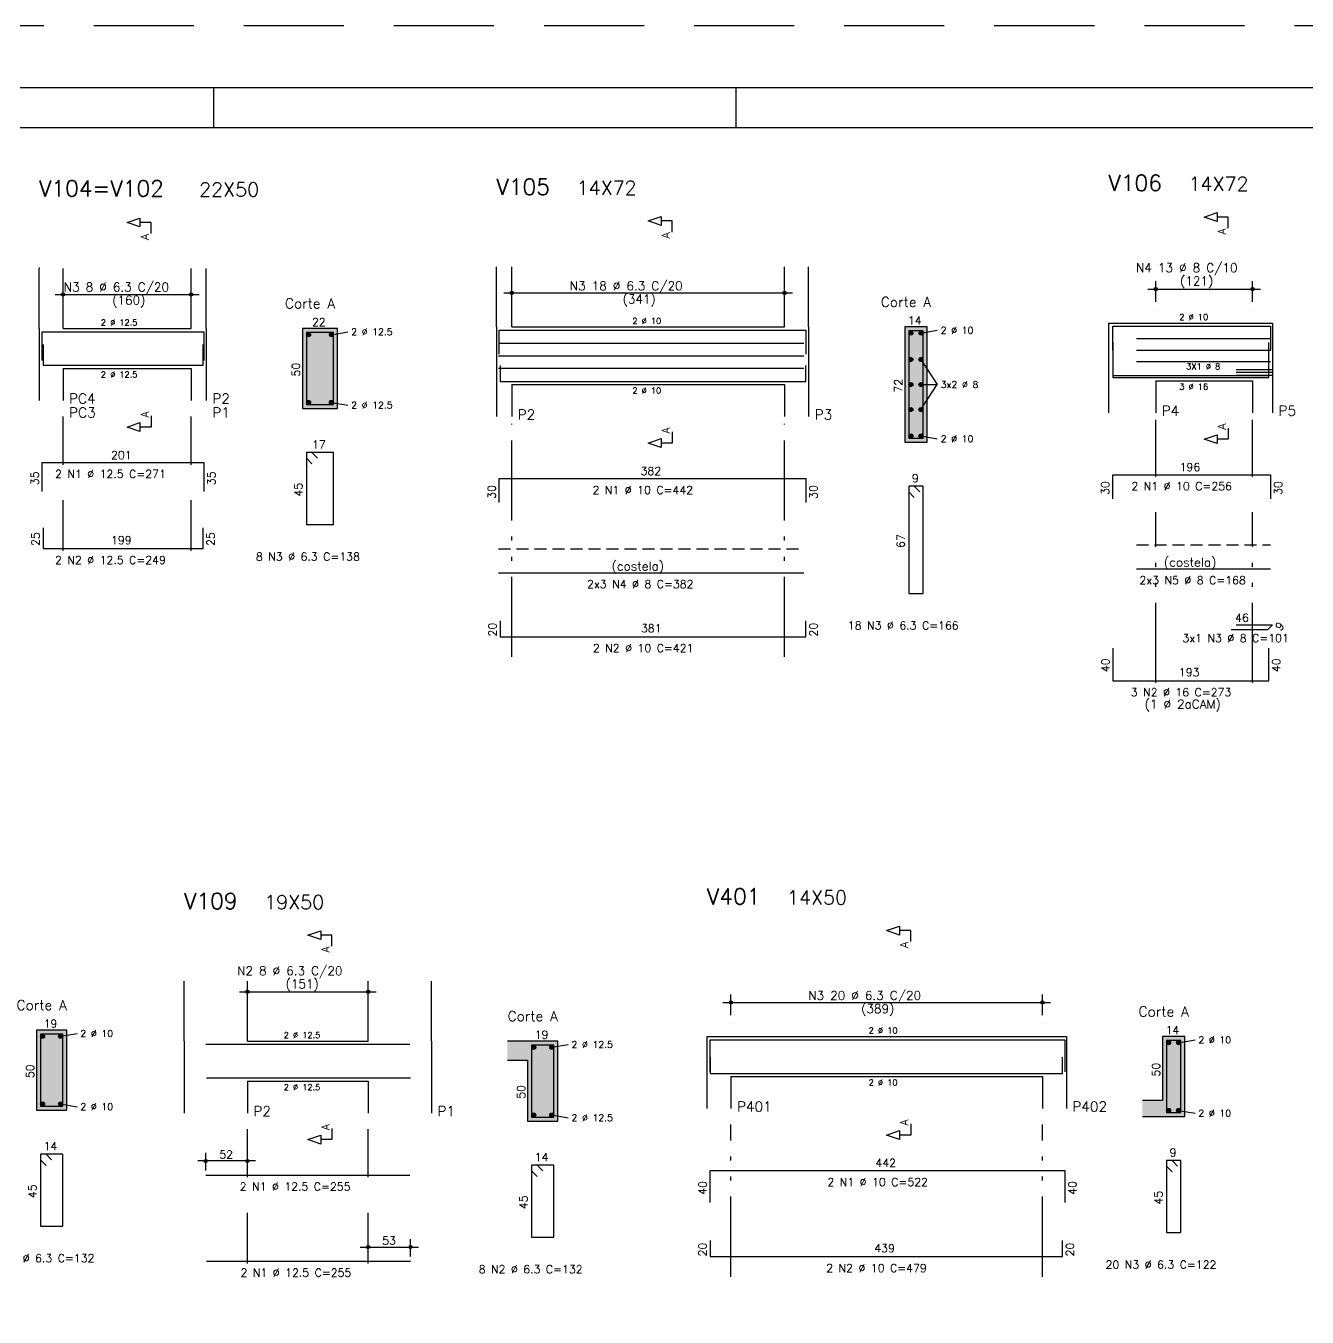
# Model space of a CAD drawing. Extents: x -1.9 to 86, y -1.2 to 61.3.
# Drawn here: x 29.35 to 61.37, y 29.04 to 61.31 of the extents above; entities that cross this region are included whole.
import ezdxf

# ---------------------------------------------------------------- set-up
doc = ezdxf.new("R2010")
doc.units = 0
doc.header["$MEASUREMENT"] = 0
for name, pattern in [('ESTILO_TQS_0001', [0.45, 0.3, -0.15]), ('ESTILO_TQS_0004', [3.3, 2, -0.4, 0.05, -0.4, 0.05, -0.4]), ('HIDDEN', [0.375, 0.25, -0.125])]:
    doc.linetypes.add(name, pattern=pattern)
doc.layers.get('0').update_dxf_attribs({"linetype": 'CONTINUOUS'})
doc.layers.get('Defpoints').update_dxf_attribs({"linetype": 'CONTINUOUS'})
for name, color, linetype in [('ARQ_FOLHA', 7, 'CONTINUOUS'), ('PENA_01', 1, 'CONTINUOUS'), ('PENA_02', 2, 'CONTINUOUS'), ('PENA_03', 3, 'CONTINUOUS'), ('PENA_04', 4, 'CONTINUOUS'), ('PENA_05', 5, 'CONTINUOUS'), ('PENA_06', 6, 'CONTINUOUS'), ('PENA_10', 253, 'CONTINUOUS')]:
    doc.layers.add(name, color=color, linetype=linetype)
doc.styles.get("Standard").update_dxf_attribs({"font": 'ROMANS.SHX'})

# ---------------------------------------------------------------- blocks, each defined once
blk = doc.blocks.new('FOLHA A1 - 841 X 594')
at = {"layer": 'ARQ_FOLHA', "color": 1}
for p, q in [((-500.5, 584), (-500.5, 594)), ((-370, 584), (-370, 594))]:
    blk.add_line(p, q, dxfattribs=at)
for points in [[(-841, 0), (0, 0), (0, 594), (-841, 594)], [(-816, 10), (-10, 10), (-10, 584), (-816, 584)]]:
    blk.add_lwpolyline(points, close=True, dxfattribs=at)
at = {"layer": 'Defpoints', "color": 8, "linetype": 'HIDDEN', "ltscale": 100}
blk.add_lwpolyline([(-860.5, 609.5), (-860.5, -15.5), (19.5, -15.5), (19.5, 609.5)], close=True, dxfattribs=at)
blk = doc.blocks.new('*U23')
blk.add_blockref('FOLHA A1 - 841 X 594', (0, 0))

msp = doc.modelspace()

# ---------------------------------------------------------------- linework, layer by layer
at = {"layer": 'PENA_01', "linetype": 'Continuous'}
for p, q in [((57.583, 54.41), (57.583, 54.93)), ((60.003, 54.41), (60.003, 54.93)), ((30.082, 54.594), (33.682, 54.594)), ((30.282, 54.274), (30.282, 54.794)), ((33.482, 54.274), (33.482, 54.794)), ((41.292, 54.633), (48.512, 54.633)), ((41.492, 54.313), (41.492, 54.833)), ((48.312, 54.313), (48.312, 54.833)), ((57.383, 54.73), (60.203, 54.73)), ((36.987, 53.589), (37.397, 53.659)), ((51.717, 53.628), (52.127, 53.698)), ((51.717, 52.969), (52.127, 52.343)), ((51.717, 51.718), (52.127, 52.343)), ((51.717, 52.343), (52.127, 52.343)), ((36.987, 51.899), (37.397, 51.829)), ((51.717, 51.058), (52.127, 50.988)), ((34.687, 37.173), (38.107, 37.173)), ((34.887, 36.47), (34.887, 37.373)), ((37.907, 36.47), (37.907, 37.373)), ((46.971, 36.585), (46.971, 37.105)), ((54.751, 36.585), (54.751, 37.105)), ((46.771, 36.905), (54.951, 36.905)), ((30.222, 36.061), (30.632, 36.131)), ((42.492, 35.785), (42.902, 35.855)), ((58.156, 35.9), (58.566, 35.97)), ((30.222, 34.371), (30.632, 34.301)), ((58.156, 34.21), (58.566, 34.14)), ((42.492, 34.095), (42.902, 34.025)), ((35.087, 32.945), (33.647, 32.945)), ((37.707, 30.795), (39.167, 30.795))]:
    msp.add_line(p, q, dxfattribs=at)
at = {"layer": 'PENA_01', "linetype": 'ESTILO_TQS_0004'}
for p, q in [((30.282, 50.341), (30.282, 51.544)), ((33.482, 50.341), (33.482, 51.544)), ((41.492, 45.543), (41.492, 51.363)), ((48.312, 45.543), (48.312, 51.363)), ((57.583, 50.037), (57.583, 51.46)), ((60.003, 50.037), (60.003, 51.46)), ((30.282, 48.191), (30.282, 49.457)), ((33.482, 48.191), (33.482, 49.457)), ((57.583, 44.887), (57.583, 49.153)), ((60.003, 44.887), (60.003, 49.153)), ((34.887, 32.537), (34.887, 33.74)), ((37.907, 32.537), (37.907, 33.74)), ((46.971, 30.055), (46.971, 33.855)), ((54.751, 30.055), (54.751, 33.855)), ((34.887, 30.387), (34.887, 31.653)), ((37.907, 30.387), (37.907, 31.653))]:
    msp.add_line(p, q, dxfattribs=at)
at = {"layer": 'PENA_02', "linetype": 'Continuous'}
for centre, radius in [((30.282, 54.594), 0.0416), ((30.282, 54.594), 0.0208), ((33.482, 54.594), 0.0416), ((33.482, 54.594), 0.0208), ((41.492, 54.633), 0.0416), ((41.492, 54.633), 0.0208), ((48.312, 54.633), 0.0416), ((48.312, 54.633), 0.0208), ((57.583, 54.73), 0.0416), ((57.583, 54.73), 0.0208), ((60.003, 54.73), 0.0416), ((60.003, 54.73), 0.0208), ((34.887, 37.173), 0.0416), ((34.887, 37.173), 0.0208), ((37.907, 37.173), 0.0416), ((37.907, 37.173), 0.0208), ((46.971, 36.905), 0.0416), ((46.971, 36.905), 0.0208), ((54.751, 36.905), 0.0416), ((54.751, 36.905), 0.0208), ((33.847, 32.945), 0.04), ((33.847, 32.945), 0.02), ((34.887, 32.945), 0.04), ((34.887, 32.945), 0.02), ((37.907, 30.795), 0.04), ((37.907, 30.795), 0.02), ((38.967, 30.795), 0.04), ((38.967, 30.795), 0.02)]:
    msp.add_circle(centre, radius, dxfattribs=at)
at = {"layer": 'PENA_03', "linetype": 'Continuous'}
for p, q in [((29.682, 53.744), (29.682, 55.244)), ((30.282, 53.744), (30.282, 55.244)), ((33.482, 53.744), (33.482, 55.244)), ((33.862, 53.744), (33.862, 55.244)), ((41.112, 53.783), (41.112, 55.283)), ((41.492, 53.783), (41.492, 55.283)), ((48.312, 53.783), (48.312, 55.283)), ((48.912, 53.783), (48.912, 55.283)), ((57.583, 54.21), (57.583, 54.21)), ((60.003, 54.21), (60.003, 54.21)), ((30.282, 54.074), (30.282, 54.074)), ((33.482, 54.074), (33.482, 54.074)), ((41.492, 54.113), (41.492, 54.113)), ((48.312, 54.113), (48.312, 54.113)), ((56.403, 53.88), (56.403, 52.44)), ((56.403, 53.88), (57.583, 53.88)), ((57.583, 53.88), (60.003, 53.88)), ((60.003, 53.88), (60.503, 53.88)), ((60.503, 53.88), (60.503, 52.44)), ((29.682, 53.744), (29.682, 52.744)), ((30.282, 53.744), (33.482, 53.744)), ((33.862, 53.744), (33.862, 52.744)), ((37.142, 53.744), (36.262, 53.744)), ((36.262, 53.744), (36.262, 51.744)), ((37.142, 51.744), (37.142, 53.744)), ((41.112, 53.783), (41.112, 52.343)), ((41.492, 53.783), (48.312, 53.783)), ((48.912, 53.783), (48.912, 52.343)), ((51.872, 53.783), (51.312, 53.783)), ((51.312, 53.783), (51.312, 50.903)), ((51.872, 50.903), (51.872, 53.783)), ((29.682, 52.744), (29.682, 51.944)), ((30.282, 52.744), (33.482, 52.744)), ((30.282, 52.744), (30.282, 51.944)), ((33.482, 52.744), (33.482, 51.944)), ((33.862, 52.744), (33.862, 51.944)), ((41.112, 52.343), (41.112, 51.543)), ((41.492, 52.343), (48.312, 52.343)), ((41.492, 52.343), (41.492, 51.543)), ((48.312, 52.343), (48.312, 51.543)), ((48.912, 52.343), (48.912, 51.543)), ((56.403, 52.44), (56.403, 51.64)), ((57.583, 52.44), (60.003, 52.44)), ((57.583, 52.44), (57.583, 51.64)), ((60.003, 52.44), (60.003, 51.64)), ((60.503, 52.44), (60.503, 51.64)), ((36.262, 51.744), (37.142, 51.744)), ((51.312, 50.903), (51.872, 50.903)), ((33.307, 35.94), (33.307, 37.44)), ((34.887, 35.94), (34.887, 37.44)), ((37.907, 35.94), (37.907, 37.44)), ((39.487, 35.94), (39.487, 37.44)), ((30.377, 36.216), (29.617, 36.216)), ((29.617, 36.216), (29.617, 34.216)), ((30.377, 34.216), (30.377, 36.216)), ((34.887, 36.27), (34.887, 36.27)), ((37.907, 36.27), (37.907, 36.27)), ((46.971, 36.385), (46.971, 36.385)), ((54.751, 36.385), (54.751, 36.385)), ((33.307, 35.94), (33.307, 34.94)), ((34.887, 35.94), (37.907, 35.94)), ((39.487, 35.94), (39.487, 34.94)), ((42.647, 35.94), (41.387, 35.94)), ((42.647, 33.94), (42.647, 35.94)), ((46.371, 36.055), (46.371, 35.055)), ((46.371, 36.055), (46.971, 36.055)), ((46.971, 36.055), (54.751, 36.055)), ((54.751, 36.055), (55.351, 36.055)), ((55.351, 36.055), (55.351, 35.055)), ((58.311, 36.055), (57.751, 36.055)), ((57.751, 36.055), (57.751, 34.455)), ((58.311, 34.055), (58.311, 36.055)), ((41.387, 35.46), (41.887, 35.46)), ((41.887, 35.46), (41.887, 33.94)), ((33.307, 34.94), (33.307, 34.14)), ((34.887, 34.94), (37.907, 34.94)), ((34.887, 34.94), (34.887, 34.14)), ((37.907, 34.94), (37.907, 34.14)), ((39.487, 34.94), (39.487, 34.14)), ((46.371, 35.055), (46.371, 34.255)), ((46.971, 35.055), (54.751, 35.055)), ((46.971, 35.055), (46.971, 34.255)), ((54.751, 35.055), (54.751, 34.255)), ((55.351, 35.055), (55.351, 34.255)), ((29.617, 34.216), (30.377, 34.216)), ((57.751, 34.455), (57.251, 34.455)), ((41.887, 33.94), (42.647, 33.94)), ((57.251, 34.055), (57.751, 34.055)), ((57.751, 34.055), (57.751, 34.055)), ((57.751, 34.055), (58.311, 34.055)), ((33.847, 32.705), (33.847, 33.145)), ((34.887, 32.705), (34.887, 33.145)), ((33.847, 32.605), (33.847, 32.605)), ((34.887, 32.605), (34.887, 32.605)), ((37.907, 30.555), (37.907, 30.995)), ((38.967, 30.555), (38.967, 30.995)), ((37.907, 30.455), (37.907, 30.455)), ((38.967, 30.455), (38.967, 30.455))]:
    msp.add_line(p, q, dxfattribs=at)
for points in [[(32.482, 56.114), (32.482, 56.391), (32.205, 56.391), (32.205, 56.28), (31.882, 56.391), (32.205, 56.501), (32.205, 56.391)], [(45.502, 56.153), (45.502, 56.43), (45.225, 56.43), (45.225, 56.32), (44.902, 56.43), (45.225, 56.541), (45.225, 56.43)], [(59.393, 56.25), (59.393, 56.527), (59.116, 56.527), (59.116, 56.417), (58.793, 56.527), (59.116, 56.638), (59.116, 56.527)], [(32.482, 51.559), (32.482, 51.282), (32.205, 51.282), (32.205, 51.171), (31.882, 51.282), (32.205, 51.393), (32.205, 51.282)], [(45.502, 51.158), (45.502, 50.882), (45.225, 50.882), (45.225, 50.771), (44.902, 50.882), (45.225, 50.992), (45.225, 50.882)], [(59.393, 51.255), (59.393, 50.978), (59.116, 50.978), (59.116, 50.868), (58.793, 50.978), (59.116, 51.089), (59.116, 50.978)], [(51.461, 38.425), (51.461, 38.702), (51.184, 38.702), (51.184, 38.591), (50.861, 38.702), (51.184, 38.812), (51.184, 38.702)], [(36.997, 38.31), (36.997, 38.587), (36.72, 38.587), (36.72, 38.476), (36.397, 38.587), (36.72, 38.697), (36.72, 38.587)], [(36.997, 33.755), (36.997, 33.478), (36.72, 33.478), (36.72, 33.367), (36.397, 33.478), (36.72, 33.589), (36.72, 33.478)], [(51.461, 33.87), (51.461, 33.593), (51.184, 33.593), (51.184, 33.482), (50.861, 33.593), (51.184, 33.704), (51.184, 33.593)]]:
    msp.add_lwpolyline(points, dxfattribs=at)
for centre in [(36.417, 53.589), (36.987, 53.589), (51.467, 53.628), (51.717, 53.628), (51.467, 52.969), (51.717, 52.969), (51.467, 52.343), (51.717, 52.343), (36.417, 51.899), (36.987, 51.899), (51.467, 51.718), (51.717, 51.718), (51.467, 51.058), (51.717, 51.058), (29.772, 36.061), (30.222, 36.061), (42.042, 35.785), (42.492, 35.785), (57.906, 35.9), (58.156, 35.9), (29.772, 34.371), (30.222, 34.371), (57.906, 34.21), (58.156, 34.21), (42.042, 34.095), (42.492, 34.095)]:
    msp.add_circle(centre, 0.05, dxfattribs=at)
for points in [[(36.467, 53.589), (36.392, 53.632), (36.37, 53.606)], [(36.467, 53.589), (36.37, 53.606), (36.37, 53.572)], [(36.467, 53.589), (36.37, 53.572), (36.392, 53.545)], [(36.467, 53.589), (36.426, 53.638), (36.392, 53.632)], [(36.467, 53.589), (36.392, 53.545), (36.426, 53.54)], [(36.467, 53.589), (36.456, 53.621), (36.426, 53.638)], [(36.467, 53.589), (36.426, 53.54), (36.456, 53.557)], [(36.467, 53.589), (36.456, 53.557), (36.467, 53.589)], [(37.037, 53.589), (36.962, 53.632), (36.94, 53.606)], [(37.037, 53.589), (36.94, 53.606), (36.94, 53.572)], [(37.037, 53.589), (36.94, 53.572), (36.962, 53.545)], [(37.037, 53.589), (36.996, 53.638), (36.962, 53.632)], [(37.037, 53.589), (36.962, 53.545), (36.996, 53.54)], [(37.037, 53.589), (37.026, 53.621), (36.996, 53.638)], [(37.037, 53.589), (36.996, 53.54), (37.026, 53.557)], [(37.037, 53.589), (37.026, 53.557), (37.037, 53.589)], [(51.517, 53.628), (51.442, 53.672), (51.42, 53.646)], [(51.517, 53.628), (51.42, 53.646), (51.42, 53.611)], [(51.517, 53.628), (51.42, 53.611), (51.442, 53.585)], [(51.517, 53.628), (51.475, 53.678), (51.442, 53.672)], [(51.517, 53.628), (51.442, 53.585), (51.475, 53.579)], [(51.517, 53.628), (51.505, 53.661), (51.475, 53.678)], [(51.517, 53.628), (51.475, 53.579), (51.505, 53.596)], [(51.517, 53.628), (51.505, 53.596), (51.517, 53.628)], [(51.767, 53.628), (51.692, 53.672), (51.67, 53.646)], [(51.767, 53.628), (51.67, 53.646), (51.67, 53.611)], [(51.767, 53.628), (51.67, 53.611), (51.692, 53.585)], [(51.767, 53.628), (51.725, 53.678), (51.692, 53.672)], [(51.767, 53.628), (51.692, 53.585), (51.725, 53.579)], [(51.767, 53.628), (51.755, 53.661), (51.725, 53.678)], [(51.767, 53.628), (51.725, 53.579), (51.755, 53.596)], [(51.767, 53.628), (51.755, 53.596), (51.767, 53.628)], [(51.517, 52.969), (51.442, 53.012), (51.42, 52.986)], [(51.517, 52.969), (51.42, 52.986), (51.42, 52.952)], [(51.517, 52.969), (51.42, 52.952), (51.442, 52.926)], [(51.517, 52.969), (51.475, 53.018), (51.442, 53.012)], [(51.517, 52.969), (51.442, 52.926), (51.475, 52.92)], [(51.517, 52.969), (51.505, 53.001), (51.475, 53.018)], [(51.517, 52.969), (51.475, 52.92), (51.505, 52.937)], [(51.517, 52.969), (51.505, 52.937), (51.517, 52.969)], [(51.767, 52.969), (51.692, 53.012), (51.67, 52.986)], [(51.767, 52.969), (51.67, 52.986), (51.67, 52.952)], [(51.767, 52.969), (51.67, 52.952), (51.692, 52.926)], [(51.767, 52.969), (51.725, 53.018), (51.692, 53.012)], [(51.767, 52.969), (51.692, 52.926), (51.725, 52.92)], [(51.767, 52.969), (51.755, 53.001), (51.725, 53.018)], [(51.767, 52.969), (51.725, 52.92), (51.755, 52.937)], [(51.767, 52.969), (51.755, 52.937), (51.767, 52.969)], [(51.517, 52.343), (51.442, 52.387), (51.42, 52.361)], [(51.517, 52.343), (51.42, 52.361), (51.42, 52.326)], [(51.517, 52.343), (51.42, 52.326), (51.442, 52.3)], [(51.517, 52.343), (51.475, 52.393), (51.442, 52.387)], [(51.517, 52.343), (51.442, 52.3), (51.475, 52.294)], [(51.517, 52.343), (51.505, 52.376), (51.475, 52.393)], [(51.517, 52.343), (51.475, 52.294), (51.505, 52.311)], [(51.517, 52.343), (51.505, 52.311), (51.517, 52.343)], [(51.767, 52.343), (51.692, 52.387), (51.67, 52.361)], [(51.767, 52.343), (51.67, 52.361), (51.67, 52.326)], [(51.767, 52.343), (51.67, 52.326), (51.692, 52.3)], [(51.767, 52.343), (51.725, 52.393), (51.692, 52.387)], [(51.767, 52.343), (51.692, 52.3), (51.725, 52.294)], [(51.767, 52.343), (51.755, 52.376), (51.725, 52.393)], [(51.767, 52.343), (51.725, 52.294), (51.755, 52.311)], [(51.767, 52.343), (51.755, 52.311), (51.767, 52.343)], [(36.467, 51.899), (36.426, 51.948), (36.392, 51.942)], [(36.467, 51.899), (36.456, 51.931), (36.426, 51.948)], [(37.037, 51.899), (36.996, 51.948), (36.962, 51.942)], [(37.037, 51.899), (37.026, 51.931), (36.996, 51.948)], [(36.467, 51.899), (36.392, 51.942), (36.37, 51.916)], [(36.467, 51.899), (36.37, 51.916), (36.37, 51.882)], [(36.467, 51.899), (36.37, 51.882), (36.392, 51.855)], [(36.467, 51.899), (36.392, 51.855), (36.426, 51.85)], [(36.467, 51.899), (36.426, 51.85), (36.456, 51.867)], [(36.467, 51.899), (36.456, 51.867), (36.467, 51.899)], [(37.037, 51.899), (36.962, 51.942), (36.94, 51.916)], [(37.037, 51.899), (36.94, 51.916), (36.94, 51.882)], [(37.037, 51.899), (36.94, 51.882), (36.962, 51.855)], [(37.037, 51.899), (36.962, 51.855), (36.996, 51.85)], [(37.037, 51.899), (36.996, 51.85), (37.026, 51.867)], [(37.037, 51.899), (37.026, 51.867), (37.037, 51.899)], [(51.517, 51.718), (51.442, 51.761), (51.42, 51.735)], [(51.517, 51.718), (51.42, 51.735), (51.42, 51.701)], [(51.517, 51.718), (51.42, 51.701), (51.442, 51.675)], [(51.517, 51.718), (51.475, 51.767), (51.442, 51.761)], [(51.517, 51.718), (51.442, 51.675), (51.475, 51.669)], [(51.517, 51.718), (51.505, 51.75), (51.475, 51.767)], [(51.517, 51.718), (51.475, 51.669), (51.505, 51.686)], [(51.517, 51.718), (51.505, 51.686), (51.517, 51.718)], [(51.767, 51.718), (51.692, 51.761), (51.67, 51.735)], [(51.767, 51.718), (51.67, 51.735), (51.67, 51.701)], [(51.767, 51.718), (51.67, 51.701), (51.692, 51.675)], [(51.767, 51.718), (51.725, 51.767), (51.692, 51.761)], [(51.767, 51.718), (51.692, 51.675), (51.725, 51.669)], [(51.767, 51.718), (51.755, 51.75), (51.725, 51.767)], [(51.767, 51.718), (51.725, 51.669), (51.755, 51.686)], [(51.767, 51.718), (51.755, 51.686), (51.767, 51.718)], [(51.517, 51.058), (51.442, 51.102), (51.42, 51.076)], [(51.517, 51.058), (51.42, 51.076), (51.42, 51.041)], [(51.517, 51.058), (51.42, 51.041), (51.442, 51.015)], [(51.517, 51.058), (51.475, 51.108), (51.442, 51.102)], [(51.517, 51.058), (51.442, 51.015), (51.475, 51.009)], [(51.517, 51.058), (51.505, 51.091), (51.475, 51.108)], [(51.517, 51.058), (51.475, 51.009), (51.505, 51.026)], [(51.517, 51.058), (51.505, 51.026), (51.517, 51.058)], [(51.767, 51.058), (51.692, 51.102), (51.67, 51.076)], [(51.767, 51.058), (51.67, 51.076), (51.67, 51.041)], [(51.767, 51.058), (51.67, 51.041), (51.692, 51.015)], [(51.767, 51.058), (51.725, 51.108), (51.692, 51.102)], [(51.767, 51.058), (51.692, 51.015), (51.725, 51.009)], [(51.767, 51.058), (51.755, 51.091), (51.725, 51.108)], [(51.767, 51.058), (51.725, 51.009), (51.755, 51.026)], [(51.767, 51.058), (51.755, 51.026), (51.767, 51.058)], [(29.822, 36.061), (29.747, 36.104), (29.725, 36.078)], [(29.822, 36.061), (29.725, 36.078), (29.725, 36.044)], [(29.822, 36.061), (29.725, 36.044), (29.747, 36.018)], [(29.822, 36.061), (29.78, 36.11), (29.747, 36.104)], [(29.822, 36.061), (29.747, 36.018), (29.78, 36.012)], [(29.822, 36.061), (29.81, 36.093), (29.78, 36.11)], [(29.822, 36.061), (29.78, 36.012), (29.81, 36.029)], [(29.822, 36.061), (29.81, 36.029), (29.822, 36.061)], [(30.272, 36.061), (30.197, 36.104), (30.175, 36.078)], [(30.272, 36.061), (30.175, 36.078), (30.175, 36.044)], [(30.272, 36.061), (30.175, 36.044), (30.197, 36.018)], [(30.272, 36.061), (30.23, 36.11), (30.197, 36.104)], [(30.272, 36.061), (30.197, 36.018), (30.23, 36.012)], [(30.272, 36.061), (30.26, 36.093), (30.23, 36.11)], [(30.272, 36.061), (30.23, 36.012), (30.26, 36.029)], [(30.272, 36.061), (30.26, 36.029), (30.272, 36.061)], [(42.092, 35.785), (42.017, 35.828), (41.995, 35.802)], [(42.092, 35.785), (42.051, 35.834), (42.017, 35.828)], [(42.092, 35.785), (42.08, 35.817), (42.051, 35.834)], [(42.542, 35.785), (42.467, 35.828), (42.445, 35.802)], [(42.542, 35.785), (42.501, 35.834), (42.467, 35.828)], [(42.542, 35.785), (42.53, 35.817), (42.501, 35.834)], [(57.956, 35.9), (57.881, 35.943), (57.859, 35.917)], [(57.956, 35.9), (57.859, 35.917), (57.859, 35.883)], [(57.956, 35.9), (57.859, 35.883), (57.881, 35.856)], [(57.956, 35.9), (57.915, 35.949), (57.881, 35.943)], [(57.956, 35.9), (57.881, 35.856), (57.915, 35.851)], [(57.956, 35.9), (57.944, 35.932), (57.915, 35.949)], [(57.956, 35.9), (57.915, 35.851), (57.944, 35.868)], [(57.956, 35.9), (57.944, 35.868), (57.956, 35.9)], [(58.206, 35.9), (58.131, 35.943), (58.109, 35.917)], [(58.206, 35.9), (58.109, 35.917), (58.109, 35.883)], [(58.206, 35.9), (58.109, 35.883), (58.131, 35.856)], [(58.206, 35.9), (58.165, 35.949), (58.131, 35.943)], [(58.206, 35.9), (58.131, 35.856), (58.165, 35.851)], [(58.206, 35.9), (58.194, 35.932), (58.165, 35.949)], [(58.206, 35.9), (58.165, 35.851), (58.194, 35.868)], [(58.206, 35.9), (58.194, 35.868), (58.206, 35.9)], [(42.092, 35.785), (41.995, 35.802), (41.995, 35.768)], [(42.092, 35.785), (41.995, 35.768), (42.017, 35.741)], [(42.092, 35.785), (42.017, 35.741), (42.051, 35.736)], [(42.092, 35.785), (42.051, 35.736), (42.08, 35.753)], [(42.092, 35.785), (42.08, 35.753), (42.092, 35.785)], [(42.542, 35.785), (42.445, 35.802), (42.445, 35.768)], [(42.542, 35.785), (42.445, 35.768), (42.467, 35.741)], [(42.542, 35.785), (42.467, 35.741), (42.501, 35.736)], [(42.542, 35.785), (42.501, 35.736), (42.53, 35.753)], [(42.542, 35.785), (42.53, 35.753), (42.542, 35.785)], [(29.822, 34.371), (29.747, 34.414), (29.725, 34.388)], [(29.822, 34.371), (29.725, 34.388), (29.725, 34.354)], [(29.822, 34.371), (29.725, 34.354), (29.747, 34.328)], [(29.822, 34.371), (29.78, 34.42), (29.747, 34.414)], [(29.822, 34.371), (29.747, 34.328), (29.78, 34.322)], [(29.822, 34.371), (29.81, 34.403), (29.78, 34.42)], [(29.822, 34.371), (29.78, 34.322), (29.81, 34.339)], [(29.822, 34.371), (29.81, 34.339), (29.822, 34.371)], [(30.272, 34.371), (30.197, 34.414), (30.175, 34.388)], [(30.272, 34.371), (30.175, 34.388), (30.175, 34.354)], [(30.272, 34.371), (30.175, 34.354), (30.197, 34.328)], [(30.272, 34.371), (30.23, 34.42), (30.197, 34.414)], [(30.272, 34.371), (30.197, 34.328), (30.23, 34.322)], [(30.272, 34.371), (30.26, 34.403), (30.23, 34.42)], [(30.272, 34.371), (30.23, 34.322), (30.26, 34.339)], [(30.272, 34.371), (30.26, 34.339), (30.272, 34.371)], [(57.956, 34.21), (57.881, 34.253), (57.859, 34.227)], [(57.956, 34.21), (57.859, 34.227), (57.859, 34.193)], [(57.956, 34.21), (57.859, 34.193), (57.881, 34.166)], [(57.956, 34.21), (57.915, 34.259), (57.881, 34.253)], [(57.956, 34.21), (57.881, 34.166), (57.915, 34.161)], [(57.956, 34.21), (57.944, 34.242), (57.915, 34.259)], [(57.956, 34.21), (57.915, 34.161), (57.944, 34.178)], [(57.956, 34.21), (57.944, 34.178), (57.956, 34.21)], [(58.206, 34.21), (58.131, 34.253), (58.109, 34.227)], [(58.206, 34.21), (58.109, 34.227), (58.109, 34.193)], [(58.206, 34.21), (58.109, 34.193), (58.131, 34.166)], [(58.206, 34.21), (58.165, 34.259), (58.131, 34.253)], [(58.206, 34.21), (58.131, 34.166), (58.165, 34.161)], [(58.206, 34.21), (58.194, 34.242), (58.165, 34.259)], [(58.206, 34.21), (58.165, 34.161), (58.194, 34.178)], [(58.206, 34.21), (58.194, 34.178), (58.206, 34.21)], [(42.092, 34.095), (42.017, 34.138), (41.995, 34.112)], [(42.092, 34.095), (41.995, 34.112), (41.995, 34.078)], [(42.092, 34.095), (41.995, 34.078), (42.017, 34.051)], [(42.092, 34.095), (42.051, 34.144), (42.017, 34.138)], [(42.092, 34.095), (42.017, 34.051), (42.051, 34.046)], [(42.092, 34.095), (42.08, 34.127), (42.051, 34.144)], [(42.092, 34.095), (42.051, 34.046), (42.08, 34.063)], [(42.092, 34.095), (42.08, 34.063), (42.092, 34.095)], [(42.542, 34.095), (42.467, 34.138), (42.445, 34.112)], [(42.542, 34.095), (42.445, 34.112), (42.445, 34.078)], [(42.542, 34.095), (42.445, 34.078), (42.467, 34.051)], [(42.542, 34.095), (42.501, 34.144), (42.467, 34.138)], [(42.542, 34.095), (42.467, 34.051), (42.501, 34.046)], [(42.542, 34.095), (42.53, 34.127), (42.501, 34.144)], [(42.542, 34.095), (42.501, 34.046), (42.53, 34.063)], [(42.542, 34.095), (42.53, 34.063), (42.542, 34.095)]]:
    msp.add_solid(points, dxfattribs=at)
at = {"layer": 'PENA_04', "linetype": 'Continuous'}
for p, q in [((29.762, 52.944), (29.762, 53.664)), ((29.762, 53.664), (33.802, 53.664)), ((33.802, 53.664), (33.802, 52.944)), ((41.182, 53.103), (41.182, 53.703)), ((41.182, 53.703), (48.842, 53.703)), ((48.842, 53.703), (48.842, 53.103)), ((56.511, 53.2), (56.511, 53.8)), ((56.511, 53.8), (60.451, 53.8)), ((60.451, 53.8), (60.451, 53.2)), ((29.782, 53.344), (29.782, 52.824)), ((33.782, 52.824), (33.782, 53.344)), ((41.162, 53.376), (48.792, 53.376)), ((56.511, 53.39), (56.511, 52.57)), ((56.511, 53.34), (56.511, 52.52)), ((57.103, 53.496), (60.453, 53.496)), ((60.411, 52.57), (60.411, 53.39)), ((60.411, 52.52), (60.411, 53.34)), ((41.162, 53.063), (48.792, 53.063)), ((57.103, 53.206), (60.453, 53.206)), ((57.103, 52.917), (60.453, 52.917)), ((29.782, 52.824), (33.782, 52.824)), ((41.162, 52.751), (48.792, 52.751)), ((41.202, 52.823), (41.202, 52.423)), ((48.842, 52.423), (48.842, 52.823)), ((59.593, 52.72), (60.503, 52.72)), ((59.593, 52.65), (60.503, 52.65)), ((41.202, 52.423), (48.842, 52.423)), ((56.511, 52.57), (60.411, 52.57)), ((56.511, 52.52), (60.411, 52.52)), ((59.593, 52.58), (60.503, 52.58)), ((33.847, 35.86), (38.947, 35.86)), ((46.451, 35.175), (46.451, 35.975)), ((46.451, 35.975), (55.311, 35.975)), ((55.311, 35.975), (55.311, 35.175)), ((46.451, 35.535), (46.451, 35.135)), ((55.251, 35.135), (55.251, 35.535)), ((33.867, 35.02), (38.967, 35.02)), ((46.451, 35.135), (55.251, 35.135))]:
    msp.add_line(p, q, dxfattribs=at)
for points in [[(36.362, 53.644), (36.362, 51.844), (37.042, 51.844), (37.042, 53.644), (36.362, 53.644)], [(51.412, 53.683), (51.412, 51.003), (51.772, 51.003), (51.772, 53.683), (51.412, 53.683)], [(29.717, 36.116), (29.717, 34.316), (30.277, 34.316), (30.277, 36.116), (29.717, 36.116)], [(41.987, 35.84), (41.987, 34.04), (42.547, 34.04), (42.547, 35.84), (41.987, 35.84)], [(57.851, 35.955), (57.851, 34.155), (58.211, 34.155), (58.211, 35.955), (57.851, 35.955)]]:
    msp.add_lwpolyline(points, dxfattribs=at)
at = {"layer": 'PENA_05', "linetype": 'Continuous'}
for p, q in [((29.762, 49.674), (29.762, 50.394)), ((29.762, 50.394), (33.802, 50.394)), ((33.802, 50.394), (33.802, 49.674)), ((36.502, 50.644), (36.362, 50.644)), ((36.362, 50.644), (36.362, 48.844)), ((37.042, 50.644), (36.362, 50.644)), ((36.362, 50.644), (36.362, 50.504)), ((36.362, 50.504), (36.502, 50.364)), ((36.642, 50.504), (36.502, 50.644)), ((37.042, 48.844), (37.042, 50.644)), ((56.511, 49.49), (56.511, 50.09)), ((56.511, 50.09), (60.451, 50.09)), ((60.451, 50.09), (60.451, 49.49)), ((41.182, 49.393), (41.182, 49.993)), ((41.182, 49.993), (48.842, 49.993)), ((48.842, 49.993), (48.842, 49.393)), ((51.552, 49.803), (51.412, 49.803)), ((51.412, 49.803), (51.412, 47.123)), ((51.772, 49.803), (51.412, 49.803)), ((51.412, 49.803), (51.412, 49.663)), ((51.692, 49.663), (51.552, 49.803)), ((51.772, 47.123), (51.772, 49.803)), ((51.412, 49.663), (51.552, 49.523)), ((29.782, 48.764), (29.782, 48.244)), ((33.782, 48.244), (33.782, 48.764)), ((36.362, 48.844), (37.042, 48.844)), ((29.782, 48.244), (33.782, 48.244)), ((41.162, 47.643), (48.792, 47.643)), ((57.103, 47.74), (60.453, 47.74)), ((51.412, 47.123), (51.772, 47.123)), ((41.202, 46.443), (41.202, 46.043)), ((48.842, 46.043), (48.842, 46.443)), ((60.375, 46.213), (59.465, 46.213)), ((59.593, 46.34), (60.503, 46.34)), ((60.503, 46.34), (60.375, 46.213)), ((41.202, 46.043), (48.842, 46.043)), ((56.511, 45.76), (56.511, 44.94)), ((60.411, 44.94), (60.411, 45.76)), ((56.511, 44.94), (60.411, 44.94)), ((29.857, 33.116), (29.717, 33.116)), ((29.717, 33.116), (29.717, 31.316)), ((30.277, 33.116), (29.717, 33.116)), ((29.717, 33.116), (29.717, 32.976)), ((29.717, 32.976), (29.857, 32.836)), ((29.997, 32.976), (29.857, 33.116)), ((30.277, 31.316), (30.277, 33.116)), ((57.991, 32.955), (57.851, 32.955)), ((57.851, 32.955), (57.851, 31.155)), ((58.211, 32.955), (57.851, 32.955)), ((57.851, 32.955), (57.851, 32.815)), ((58.131, 32.815), (57.991, 32.955)), ((58.211, 31.155), (58.211, 32.955)), ((33.847, 32.59), (38.947, 32.59)), ((42.127, 32.84), (41.987, 32.84)), ((41.987, 32.84), (41.987, 31.04)), ((42.547, 32.84), (41.987, 32.84)), ((41.987, 32.84), (41.987, 32.7)), ((41.987, 32.7), (42.127, 32.56)), ((42.267, 32.7), (42.127, 32.84)), ((42.547, 31.04), (42.547, 32.84)), ((46.451, 31.905), (46.451, 32.705)), ((46.451, 32.705), (55.311, 32.705)), ((55.311, 32.705), (55.311, 31.905)), ((57.851, 32.815), (57.991, 32.675)), ((29.717, 31.316), (30.277, 31.316)), ((41.987, 31.04), (42.547, 31.04)), ((57.851, 31.155), (58.211, 31.155)), ((46.451, 30.955), (46.451, 30.555)), ((55.251, 30.555), (55.251, 30.955)), ((33.867, 30.44), (38.967, 30.44)), ((46.451, 30.555), (55.251, 30.555))]:
    msp.add_line(p, q, dxfattribs=at)
at = {"layer": 'PENA_06', "linetype": 'ESTILO_TQS_0001'}
for p, q in [((41.162, 48.243), (48.792, 48.243)), ((57.103, 48.34), (60.453, 48.34))]:
    msp.add_line(p, q, dxfattribs=at)
at = {"layer": 'PENA_10', "linetype": 'Continuous'}
for points in [[(37.142, 51.744), (37.142, 53.744), (36.262, 53.744)], [(37.142, 51.744), (36.262, 53.744), (36.262, 51.744)], [(51.872, 50.903), (51.872, 53.783), (51.312, 53.783)], [(51.872, 50.903), (51.312, 53.783), (51.312, 50.903)], [(37.142, 51.744), (36.262, 51.744), (37.142, 51.744)], [(51.872, 50.903), (51.312, 50.903), (51.872, 50.903)], [(30.377, 34.216), (30.377, 36.216), (29.617, 36.216)], [(30.377, 34.216), (29.617, 36.216), (29.617, 34.216)], [(41.887, 35.46), (42.647, 35.94), (41.387, 35.94)], [(41.887, 35.46), (41.387, 35.94), (41.387, 35.46)], [(41.887, 35.46), (42.647, 33.94), (42.647, 35.94)], [(58.311, 34.055), (58.311, 36.055), (57.751, 36.055)], [(58.311, 34.055), (57.751, 36.055), (57.751, 34.455)], [(41.887, 35.46), (41.887, 33.94), (42.647, 33.94)], [(30.377, 34.216), (29.617, 34.216), (30.377, 34.216)], [(58.311, 34.055), (57.751, 34.455), (57.251, 34.455)], [(58.311, 34.055), (57.251, 34.455), (57.251, 34.055)], [(58.311, 34.055), (57.251, 34.055), (57.751, 34.055)], [(58.311, 34.055), (57.751, 34.055), (58.311, 34.055)]]:
    msp.add_solid(points, dxfattribs=at)

# ---------------------------------------------------------------- block references
at = {"xscale": 0.09999999999999938, "yscale": 0.09999999999999938, "zscale": 0.09999999999999938}
msp.add_blockref('*U23', (84.1, 0.356), dxfattribs=at)

# ---------------------------------------------------------------- texts
at = {"layer": 'PENA_01', "linetype": 'Continuous'}
for s, p in [('14X72', (43.112, 57.083)), ('14X72', (58.403, 57.18)), ('22X50', (33.682, 57.044)), ('14X50', (48.371, 39.355)), ('19X50', (35.307, 39.24))]:
    msp.add_text(s, height=0.35, dxfattribs=at).set_placement(p)
at = {"layer": 'PENA_02', "linetype": 'Continuous'}
for s, height, p in [('2', 0.017, (29.682, 55.244)), ('PC4', 0.25, (30.432, 51.869)), ('P2', 0.25, (34.012, 51.869)), ('PC3', 0.25, (30.432, 51.519)), ('P1', 0.25, (34.012, 51.519)), ('P2', 0.25, (41.642, 51.468)), ('P3', 0.25, (49.062, 51.468)), ('P4', 0.25, (57.733, 51.565)), ('P5', 0.25, (60.653, 51.565)), ('P2', 0.25, (35.037, 34.065)), ('P1', 0.25, (39.637, 34.065)), ('P401', 0.25, (47.121, 34.18)), ('P402', 0.25, (55.501, 34.18))]:
    msp.add_text(s, height=height, dxfattribs=at).set_placement(p)
at = {"layer": 'PENA_02', "linetype": 'ESTILO_TQS_0004'}
for p in [(43.987, 47.698), (57.788, 47.795)]:
    msp.add_text('(costela)', height=0.22, dxfattribs=at).set_placement(p)
at = {"layer": 'PENA_03', "linetype": 'Continuous'}
for s, rotation, p in [('A', 90, (45.442, 55.993)), ('A', 90, (59.333, 56.09)), ('A', 90, (32.422, 55.954)), ('50', 90, (36.202, 52.544)), ('72', 90, (51.252, 52.143)), ('A', 90, (32.422, 51.519)), ('A', 90, (59.333, 51.215)), ('A', 90, (45.442, 51.118)), ('35', 90, (29.675, 49.828)), ('35', 90, (34.09, 49.828)), ('45', 90, (36.262, 49.544)), ('30', 90, (41.092, 49.488)), ('30', 90, (49.132, 49.488)), ('30', 90, (56.421, 49.585)), ('30', 90, (60.741, 49.585)), ('25', 90, (29.695, 48.31)), ('25', 90, (34.07, 48.31)), ('67', 90, (51.312, 48.263)), ('20', 90, (41.112, 46.048)), ('20', 90, (49.132, 46.048)), ('9', 45, (60.692, 46.172)), ('40', 90, (56.427, 45.158)), ('40', 90, (60.695, 45.158)), ('A', 90, (51.401, 38.265)), ('A', 90, (36.937, 38.15)), ('50', 90, (29.557, 35.016)), ('50', 90, (57.691, 35.055)), ('50', 90, (41.827, 34.5)), ('A', 90, (51.401, 33.83)), ('A', 90, (36.937, 33.715)), ('45', 90, (29.617, 32.016)), ('40', 90, (46.361, 32.1)), ('40', 90, (55.601, 32.1)), ('45', 90, (41.887, 31.74)), ('45', 90, (57.751, 31.855)), ('20', 90, (46.361, 30.56)), ('20', 90, (55.541, 30.56))]:
    msp.add_text(s, height=0.2, rotation=rotation, dxfattribs=at).set_placement(p)
for s, height, p in [('N4 13 %%c 8 C/10', 0.22, (57.092, 55.152)), ('N3 8 %%c 6.3 C/20', 0.22, (30.3, 54.67)), ('N3 18 %%c 6.3 C/20', 0.22, (42.944, 54.699)), ('(121)', 0.22, (58.192, 54.822)), ('(160)', 0.22, (31.51, 54.34)), ('(341)', 0.22, (44.264, 54.369)), ('Corte A', 0.25, (50.717, 54.283)), ('Corte A', 0.25, (35.827, 54.244)), ('2 %%c 12.5', 0.15, (31.227, 53.819)), ('22', 0.2, (36.502, 53.804)), ('2 %%c 10', 0.15, (44.507, 53.858)), ('14', 0.2, (51.392, 53.843)), ('2 %%c 10', 0.15, (58.173, 53.955)), ('2 %%c 12.5', 0.17, (37.482, 53.574)), ('2 %%c 10', 0.17, (52.212, 53.613)), ('2 %%c 12.5', 0.15, (31.227, 52.519)), (' 3X1 %%c 8', 0.15, (58.243, 52.72)), ('2 %%c 10', 0.15, (44.507, 52.118)), ('3x2 %%c 8', 0.17, (52.212, 52.258)), ('3 %%c 16', 0.15, (58.173, 52.215)), ('2 %%c 12.5', 0.17, (37.482, 51.744)), ('2 %%c 10', 0.17, (52.212, 50.903)), ('201', 0.2, (31.482, 50.481)), ('17', 0.2, (36.502, 50.744)), ('196', 0.2, (58.181, 50.18)), ('2 N1 %%c 12.5 C=271', 0.2, (30.082, 50.009)), ('382', 0.2, (44.712, 50.083)), ('9', 0.2, (51.492, 49.903)), ('2 N1 %%c 10 C=442', 0.2, (43.512, 49.608)), ('2 N1 %%c 10 C=256', 0.2, (56.977, 49.705)), ('199', 0.2, (31.482, 48.356)), ('8 N3 %%c 6.3 C=138', 0.2, (35.102, 47.944)), ('2 N2 %%c 12.5 C=249', 0.2, (30.082, 47.859)), ('2x3 N4 %%c 8 C=382', 0.2, (43.377, 47.258)), ('2x3 N5 %%c 8 C=168', 0.2, (57.178, 47.355)), ('46', 0.2, (59.567, 46.417)), ('381', 0.2, (44.722, 46.153)), ('18 N3 %%c 6.3 C=166', 0.2, (49.892, 46.223)), ('2 N2 %%c 10 C=421', 0.2, (43.522, 45.658)), ('3x1 N3 %%c 8 C=101', 0.2, (58.253, 45.908)), ('193', 0.2, (58.161, 45.056)), ('3 N2 %%c 16 C=273', 0.2, (56.961, 44.555)), ('(1 %%c 2aCAM)', 0.22, (57.306, 44.249)), ('N2 8 %%c 6.3 C/20', 0.22, (34.633, 37.588)), ('(151)', 0.22, (35.843, 37.258)), ('N3 20 %%c 6.3 C/20', 0.22, (48.903, 36.971)), ('Corte A', 0.25, (29.122, 36.716)), ('(389)', 0.22, (50.223, 36.641)), ('Corte A', 0.25, (57.156, 36.555)), ('19', 0.2, (29.797, 36.276)), ('Corte A', 0.25, (41.392, 36.44)), ('2 %%c 10', 0.17, (30.717, 36.046)), ('2 %%c 12.5', 0.15, (35.797, 36.015)), ('19', 0.2, (42.067, 36)), ('2 %%c 10', 0.15, (50.411, 36.13)), ('14', 0.2, (57.831, 36.115)), ('2 %%c 12.5', 0.17, (42.987, 35.77)), ('2 %%c 10', 0.17, (58.651, 35.885)), ('2 %%c 12.5', 0.15, (35.797, 34.715)), ('2 %%c 10', 0.15, (50.411, 34.83)), ('2 %%c 10', 0.17, (30.717, 34.216)), ('2 %%c 10', 0.17, (58.651, 34.055)), ('2 %%c 12.5', 0.17, (42.987, 33.94)), ('14', 0.2, (29.797, 33.216)), ('9', 0.2, (57.931, 33.055)), ('52', 0.2, (34.187, 33.005)), ('14', 0.2, (42.067, 32.94)), ('442', 0.2, (50.581, 32.795)), ('2 N1 %%c 12.5 C=255', 0.2, (34.697, 32.205)), ('2 N1 %%c 10 C=522', 0.2, (49.381, 32.32)), ('53', 0.2, (38.257, 30.855)), ('439', 0.2, (50.551, 30.665)), ('53 N5 %%c 6.3 C=132', 0.2, (28.297, 30.416)), ('8 N2 %%c 6.3 C=132', 0.2, (40.667, 30.14)), ('2 N2 %%c 10 C=479', 0.2, (49.351, 30.17)), ('20 N3 %%c 6.3 C=122', 0.2, (56.331, 30.255)), ('2 N1 %%c 12.5 C=255', 0.2, (34.717, 30.055))]:
    msp.add_text(s, height=height, dxfattribs=at).set_placement(p)
at = {"layer": 'PENA_06', "linetype": 'Continuous'}
for s, p in [('V104=V102', (29.682, 57.044)), ('V105', (41.112, 57.083)), ('V106', (56.403, 57.18)), ('V401', (46.371, 39.355)), ('V109', (33.307, 39.24))]:
    msp.add_text(s, height=0.4, dxfattribs=at).set_placement(p)

doc.saveas('drawing.dxf')
